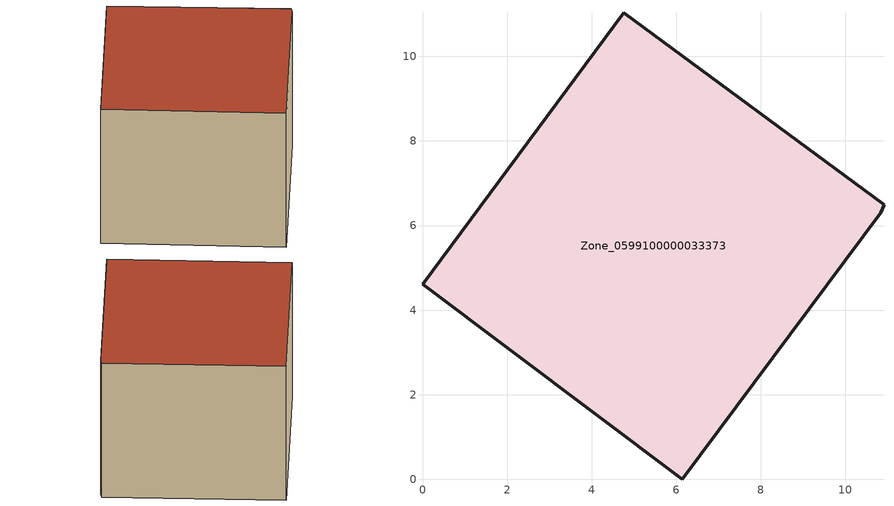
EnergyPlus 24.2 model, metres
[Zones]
Zone_0599100000033373
 floor ground (C_G): 10.83,6.3 6.14,0 0,4.61 4.76,11.03 10.91,6.49 z0
 wall outside (C_F): 6.14,0 10.83,6.3 10.91,6.49 4.76,11.03 0,4.61 6.14,0 z0:6.55
 roof outside (C_R): 4.76,11.03 0,4.61 6.14,0 10.83,6.3 10.91,6.49 z6.55
[BUILDING]
Pand.0599100000033373: North Axis=0; Terrain=City; Loads Convergence Tolerance Value=0.04; Temperature Convergence Tolerance Value=0.4; Solar Distribution=FullExterior; Maximum Number of Warmup Days=25; Minimum Number of Warmup Days=1
[Site:Location]
Rotterdam.The.Hague.AP_ZH_NLD Design_Conditions: Latitude=51.96; Longitude=4.45; Time Zone=1; Elevation=-4.5
[SITE:GROUNDTEMPERATURE:BUILDINGSURFACE]
18, 18, 18, 18, 18, 18, 18, 18, 18, 18, 18, 18
[MATERIAL] Thermal Absorptance=0.9; Solar Absorptance=0.7; Visible Absorptance=0.7
Name | Roughness | Thickness | Conductivity | Density | Specific Heat
G.TC.1946-1964 | MediumSmooth | 0.15 | 1 | 540 | 1210
F.TC.1946-1964 | Rough | 0.3 | 0.857143 | 1920 | 840
R.TC.1946-1964 | MediumRough | 0.2 | 0.235294 | 1500 | 1000
[CONSTRUCTION]
C_G: G.TC.1946-1964
C_F: F.TC.1946-1964
C_R: R.TC.1946-1964
[ZONE]
Zone_0599100000033373: Type=1; Multiplier=1; Ceiling Height=Autocalculate; Volume=Autocalculate; Floor Area=autocalculate; Part of Total Floor Area=Yes
[ZONEINFILTRATION:DESIGNFLOWRATE]
Infil_Zone_0599100000033373: Zone or ZoneList or Space or SpaceList=Zone_0599100000033373; Schedule=AlwaysOn; Design Flow Rate Calculation Method=Flow/Area; Flow Rate per Floor Area=0.003; Constant Term Coefficient=1; Temperature Term Coefficient=0; Velocity Term Coefficient=0; Velocity Squared Term Coefficient=0
[HVACTEMPLATE:ZONE:IDEALLOADSAIRSYSTEM]
Zone_0599100000033373: Maximum Heating Supply Air Temperature=50; Minimum Cooling Supply Air Temperature=13; Maximum Heating Supply Air Humidity Ratio=0.0156; Minimum Cooling Supply Air Humidity Ratio=0.0077; Heating Limit=NoLimit; Cooling Limit=NoLimit; Dehumidification Control Type=ConstantSensibleHeatRatio; Cooling Sensible Heat Ratio=0.7; Dehumidification Setpoint=60; Humidification Control Type=None; Humidification Setpoint=30; Outdoor Air Method=None; Outdoor Air Flow Rate per Person=0.00944; Outdoor Air Flow Rate per Zone Floor Area=0; Outdoor Air Flow Rate per Zone=0; Demand Controlled Ventilation Type=None; Outdoor Air Economizer Type=NoEconomizer; Heat Recovery Type=None; Sensible Heat Recovery Effectiveness=0.7; Latent Heat Recovery Effectiveness=0.65
[ZONECONTROL:THERMOSTAT]
ThermostatControl_Zone_0599100000033373: Zone or ZoneList=Zone_0599100000033373; Control Type Schedule=DualSetpointControlType; Control 1=Thermostat_Zone_0599100000033373; Temperature Difference Between Cutout And Setpoint=0
[THERMOSTATSETPOINT:DUALSETPOINT]
Thermostat_Zone_0599100000033373: Heating Setpoint Temperature Schedule=HeatingSetpoint_Zone_0599100000033373; Cooling Setpoint Temperature Schedule=CoolingSetpoint_Zone_0599100000033373
[SCHEDULE:COMPACT]
HeatingSetpoint_Zone_0599100000033373: Through: 12/31, For: AllDays, Until: 24:00, 21
CoolingSetpoint_Zone_0599100000033373: Through: 12/31, For: AllDays, Until: 24:00, 24
DualSetpointControlType: Through: 12/31, For: AllDays, Until: 24:00, 4
AlwaysOn: Through: 12/31, For: AllDays, Until: 24:00, 1
